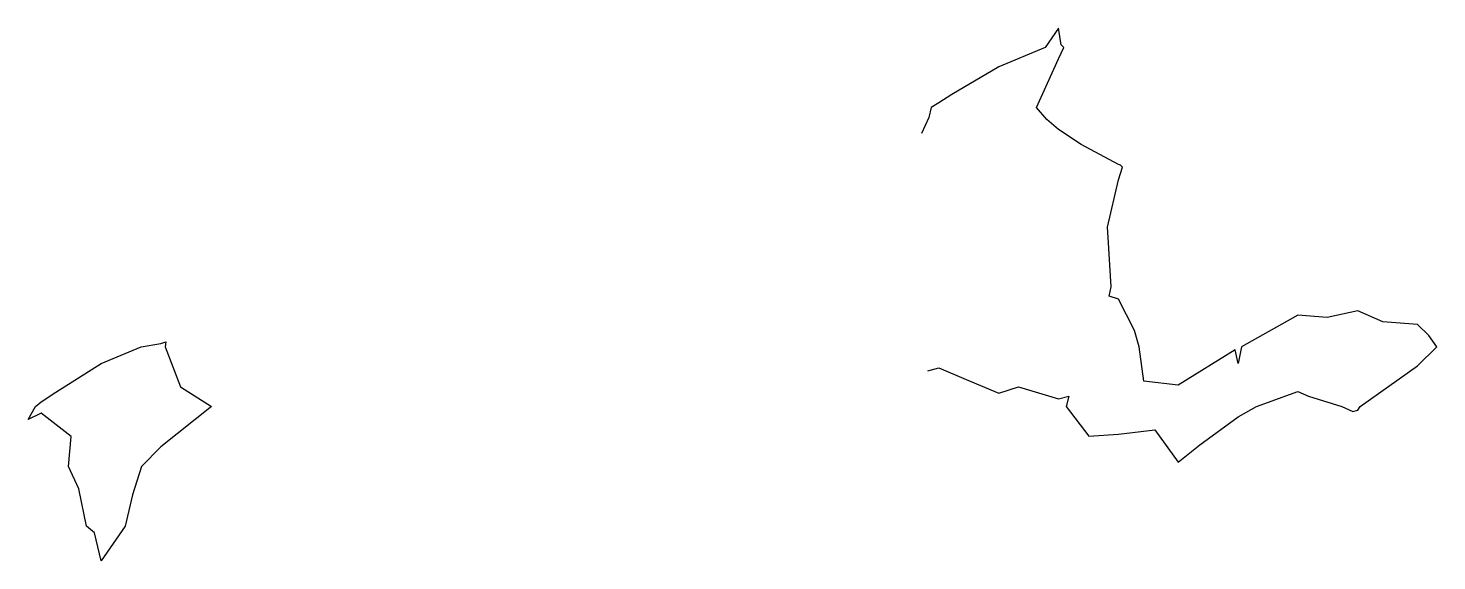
# Model space of a CAD drawing. Extents: x 508119 to 516015, y 6054829 to 6062261.
# Drawn here: x 510213.16 to 510260.24, y 6057843.06 to 6057860.87 of the extents above; entities that cross this region are included whole.
import ezdxf

# ---------------------------------------------------------------- set-up
doc = ezdxf.new("R2010")
doc.units = 0
doc.header["$LTSCALE"] = 5
doc.linetypes.add('DASHED2', pattern=[9.525, 6.35, -3.175])
doc.linetypes.add('foc-QUARTERLINE', pattern=[33, 25, -3, 2, -3])
doc.layers.add('L-QSEC', color=8, linetype='foc-QUARTERLINE')

msp = doc.modelspace()

# ---------------------------------------------------------------- linework, layer by layer
at = {"layer": 'L-QSEC', "linetype": 'DASHED2', "flags": 128}
for points in [[(510260.239, 6057850.216), (510259.972, 6057850.59), (510259.598, 6057850.956), (510258.43, 6057851.048), (510257.598, 6057851.422), (510256.578, 6057851.195), (510255.598, 6057851.268), (510253.706, 6057850.216), (510253.598, 6057849.662), (510253.497, 6057850.115), (510251.598, 6057848.933), (510250.451, 6057849.069), (510250.286, 6057850.216), (510250.137, 6057850.755), (510249.598, 6057851.809), (510249.293, 6057851.911), (510249.357, 6057852.216), (510249.255, 6057853.873), (510249.228, 6057854.216), (510249.598, 6057855.802), (510249.73, 6057856.216), (510249.667, 6057856.284), (510249.598, 6057856.312), (510248.356, 6057856.974), (510247.598, 6057857.476), (510247.2, 6057857.818), (510246.855, 6057858.216), (510247.598, 6057859.843), (510247.775, 6057860.216), (510247.69, 6057860.307), (510247.598, 6057860.868), (510247.149, 6057860.216), (510245.598, 6057859.578), (510244.032, 6057858.649), (510243.598, 6057858.371), (510243.341, 6057858.216), (510243.262, 6057857.88), (510242.495, 6057856.216), (510241.598, 6057854.501), (510239.725, 6057854.343), (510239.598, 6057855.059), (510238.468, 6057854.216), (510239.526, 6057854.144), (510239.598, 6057854.143), (510241.429, 6057854.047), (510241.422, 6057852.216), (510241.487, 6057852.105), (510241.598, 6057851.951), (510242.099, 6057850.717), (510242.503, 6057850.216), (510242.635, 6057849.253), (510243.598, 6057849.517), (510244.507, 6057849.125), (510245.598, 6057848.666), (510246.257, 6057848.875), (510247.598, 6057848.474), (510247.944, 6057848.562), (510247.855, 6057848.216), (510248.614, 6057847.232), (510249.598, 6057847.298), (510250.819, 6057847.437), (510251.598, 6057846.361), (510252.321, 6057846.939), (510253.598, 6057847.879), (510254.211, 6057848.216), (510255.598, 6057848.719), (510255.948, 6057848.566), (510257.066, 6057848.216), (510257.433, 6057848.051), (510257.598, 6057848.097), (510257.682, 6057848.216), (510259.598, 6057849.579), (510260.239, 6057850.216)], [(510219.289, 6057848.216), (510217.598, 6057846.873), (510216.944, 6057846.216), (510216.651, 6057845.268), (510216.409, 6057844.216), (510215.598, 6057843.059), (510215.38, 6057843.997), (510215.113, 6057844.216), (510214.853, 6057845.471), (510214.508, 6057846.216), (510214.599, 6057847.217), (510213.598, 6057847.995), (510213.162, 6057847.78), (510213.409, 6057848.216), (510213.598, 6057848.374), (510214.081, 6057848.699), (510215.598, 6057849.654), (510216.935, 6057850.216), (510217.598, 6057850.33), (510217.768, 6057850.385), (510217.745, 6057850.216), (510218.254, 6057848.872), (510219.289, 6057848.216)]]:
    msp.add_lwpolyline(points, dxfattribs=at)

doc.saveas('drawing.dxf')
